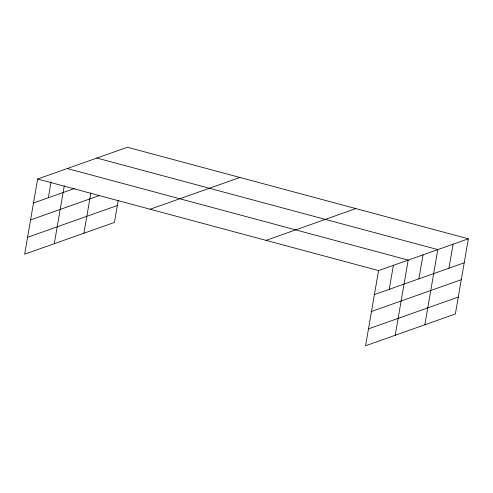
<?xml version="1.0" encoding="UTF-8"?>
<svg xmlns="http://www.w3.org/2000/svg" width="493" height="493" viewBox="0 0 493 493"><rect width="100%" height="100%" fill="white"/><g stroke="black" fill="none" stroke-linecap="round" stroke-linejoin="round"><path stroke-width="0.74" d="M468.35 238.803L378.562 270.583L365.578 345.753L455.366 313.979L468.35 238.803L127.422 147.247L37.634 179.021L24.65 254.197L114.438 222.417L118.271 200.232M48.308 197.767L51.025 182.022M54.279 243.715L64.287 185.775M83.909 233.226L90.848 193.053M389.236 289.323L393.377 265.339M395.207 335.271L408.192 260.094L67.264 168.538M418.865 278.835L423.006 254.85M424.837 324.782L437.821 249.606L96.893 158.05M448.944 268.186L453.085 244.201M33.493 203.011L74.406 188.523M30.572 219.903L99.543 195.487M27.565 237.306L117.352 205.526M150.143 209.235L239.925 177.455M266.06 240.368L355.841 208.588M374.421 294.567L464.209 262.787M371.506 311.459L461.288 279.679M368.499 328.862L458.28 297.082M37.634 179.021L378.562 270.583"/></g></svg>
